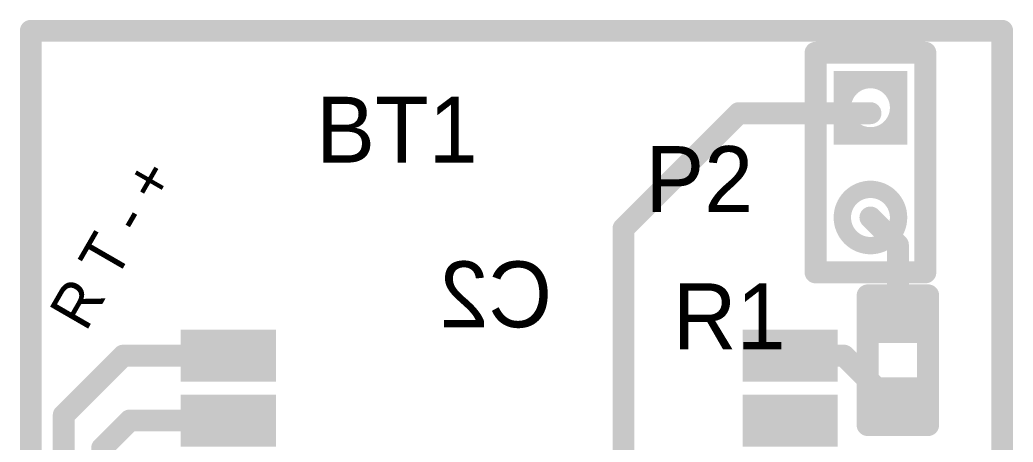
# Model space of a CAD drawing. Extents: x 93.9 to 116.8, y 42.7 to 80.
# Drawn here: x 93.85 to 116.84, y 70.24 to 80.01 of the extents above; entities that cross this region are included whole.
import ezdxf

# ---------------------------------------------------------------- set-up
doc = ezdxf.new("R2010")
doc.units = 0
for name, color, linetype in [('BOTTOMLAYER', 5, 'CONTINUOUS'), ('BOTTOMOVERLAY', 54, 'CONTINUOUS'), ('BOTTOMSOLDER', 6, 'CONTINUOUS'), ('KEEPOUTLAYER', 6, 'CONTINUOUS'), ('MULTILAYER', 9, 'CONTINUOUS'), ('TOPLAYER', 1, 'CONTINUOUS'), ('TOPOVERLAY', 2, 'CONTINUOUS'), ('TOPPASTE', 8, 'CONTINUOUS'), ('TOPSOLDER', 216, 'CONTINUOUS')]:
    doc.layers.add(name, color=color, linetype=linetype)

msp = doc.modelspace()

# ---------------------------------------------------------------- linework, layer by layer
at = {"layer": 'BOTTOMLAYER', "const_width": 0.299999}
for points in [[(112.938001, 78.727998), (112.938001, 77.228001)], [(114.137999, 78.727998), (114.137999, 77.228001)], [(114.287999, 78.577999), (112.788001, 78.577999)], [(114.287999, 77.378001), (112.788001, 77.378001)]]:
    msp.add_lwpolyline(points, dxfattribs=at)
for points in [[(112.938001, 77.978, 1), (114.137999, 77.978, 1)], [(112.938001, 75.438, 1), (114.137999, 75.438, 1)]]:
    msp.add_lwpolyline(points, format="xyb", close=True, dxfattribs=at)
at = {"layer": 'BOTTOMSOLDER', "const_width": 0.401599}
for points in [[(112.887201, 78.829598), (112.887201, 77.126402)], [(114.188799, 78.829598), (114.188799, 77.126402)], [(114.389598, 78.628799), (112.686401, 78.628799)], [(114.389598, 77.327201), (112.686401, 77.327201)]]:
    msp.add_lwpolyline(points, dxfattribs=at)
for points in [[(112.887201, 77.978, 1), (114.188799, 77.978, 1)], [(112.887201, 75.438, 1), (114.188799, 75.438, 1)]]:
    msp.add_lwpolyline(points, format="xyb", close=True, dxfattribs=at)
at = {"layer": 'KEEPOUTLAYER', "const_width": 0.508}
for points in [[(94.107, 42.926), (94.107, 79.756)], [(94.107, 79.756), (116.586, 79.756)], [(116.586, 42.926), (116.586, 79.756)]]:
    msp.add_lwpolyline(points, dxfattribs=at)
at = {"layer": 'KEEPOUTLAYER', "const_width": 0.254}
for points in [[(93.98, 79.756, 1), (94.234, 79.756, 1)], [(93.98, 79.756, 1), (94.234, 79.756, 1)], [(116.459, 79.756, 1), (116.713, 79.756, 1)], [(116.459, 79.756, 1), (116.713, 79.756, 1)]]:
    msp.add_lwpolyline(points, format="xyb", close=True, dxfattribs=at)
at = {"layer": 'MULTILAYER', "const_width": 0.299999}
for points in [[(112.938001, 78.727998), (112.938001, 77.228001)], [(114.137999, 78.727998), (114.137999, 77.228001)], [(114.287999, 78.577999), (112.788001, 78.577999)], [(114.287999, 77.378001), (112.788001, 77.378001)]]:
    msp.add_lwpolyline(points, dxfattribs=at)
for points in [[(112.938001, 77.978, 1), (114.137999, 77.978, 1)], [(112.938001, 75.438, 1), (114.137999, 75.438, 1)]]:
    msp.add_lwpolyline(points, format="xyb", close=True, dxfattribs=at)
at = {"layer": 'TOPLAYER'}
for points, const_width in [([(112.938001, 78.727998), (112.938001, 77.228001)], 0.299999), ([(114.137999, 78.727998), (114.137999, 77.228001)], 0.299999), ([(114.287999, 78.577999), (112.788001, 78.577999)], 0.299999), ([(107.823, 75.184), (110.49, 77.851)], 0.508), ([(110.49, 77.851), (113.538, 77.851)], 0.508), ([(114.287999, 77.378001), (112.788001, 77.378001)], 0.299999), ([(113.538, 75.438), (114.173, 74.803)], 0.508), ([(107.823, 61.468), (107.823, 75.184)], 0.508), ([(114.173, 73.035998), (114.173, 74.803)], 0.508), ([(113.9355, 73.435997), (113.9355, 72.635999)], 0.475), ([(114.4105, 73.435997), (114.4105, 72.635999)], 0.475), ([(114.648, 73.235998), (113.698, 73.235998)], 0.399999), ([(98.178976, 71.740951), (98.178976, 72.740949)], 1.000001), ([(99.178974, 71.740951), (99.178974, 72.740949)], 1.000001), ([(111.178975, 72.740949), (111.178975, 71.740951)], 1.000001), ([(112.178973, 72.740949), (112.178973, 71.740951)], 1.000001), ([(114.648, 72.835999), (113.698, 72.835999)], 0.399999), ([(99.678975, 72.49095), (97.678974, 72.49095)], 0.499999), ([(110.678973, 72.49095), (112.678975, 72.49095)], 0.499999), ([(94.869, 70.866), (96.24395, 72.24095)], 0.508), ([(96.24395, 72.24095), (98.678975, 72.24095)], 0.508), ([(111.678974, 72.24095), (112.92505, 72.24095)], 0.508), ([(112.92505, 72.24095), (113.930003, 71.235997)], 0.508), ([(99.678975, 71.990951), (97.678974, 71.990951)], 0.499999), ([(110.678973, 71.990951), (112.678975, 71.990951)], 0.499999), ([(98.178976, 70.240949), (98.178976, 71.240947)], 1.000001), ([(99.178974, 70.240949), (99.178974, 71.240947)], 1.000001), ([(111.178975, 71.240947), (111.178975, 70.240949)], 1.000001), ([(112.178973, 71.240947), (112.178973, 70.240949)], 1.000001), ([(113.9355, 71.635996), (113.9355, 70.835998)], 0.475), ([(114.4105, 71.635996), (114.4105, 70.835998)], 0.475), ([(114.648, 71.435996), (113.698, 71.435996)], 0.399999), ([(113.930003, 71.235997), (114.173, 71.235997)], 0.508), ([(94.869, 46.99), (94.869, 70.866)], 0.508), ([(99.678975, 70.990948), (97.678974, 70.990948)], 0.499999), ([(110.678973, 70.990948), (112.678975, 70.990948)], 0.499999), ([(114.648, 71.035997), (113.698, 71.035997)], 0.399999), ([(95.758, 70.104), (96.394948, 70.740948)], 0.508), ([(96.394948, 70.740948), (98.678975, 70.740948)], 0.508), ([(99.678975, 70.490949), (97.678974, 70.490949)], 0.499999), ([(110.678973, 70.490949), (112.678975, 70.490949)], 0.499999), ([(95.758, 47.625), (95.758, 70.104)], 0.508)]:
    msp.add_lwpolyline(points, dxfattribs=dict(at, const_width=const_width))
for points, const_width in [([(112.938001, 77.978, 1), (114.137999, 77.978, 1)], 0.299999), ([(110.363, 77.851, 1), (110.617, 77.851, 1)], 0.254), ([(110.363, 77.851, 1), (110.617, 77.851, 1)], 0.254), ([(113.411, 77.851, 1), (113.665, 77.851, 1)], 0.254), ([(112.938001, 75.438, 1), (114.137999, 75.438, 1)], 0.299999), ([(113.411, 75.438, 1), (113.665, 75.438, 1)], 0.254), ([(107.696, 75.184, 1), (107.95, 75.184, 1)], 0.254), ([(107.696, 75.184, 1), (107.95, 75.184, 1)], 0.254), ([(114.046, 74.803, 1), (114.3, 74.803, 1)], 0.254), ([(114.046, 74.803, 1), (114.3, 74.803, 1)], 0.254), ([(113.973, 73.035998, 1), (114.373, 73.035998, 1)], 0.399999), ([(114.046, 73.035998, 1), (114.3, 73.035998, 1)], 0.254), ([(98.428975, 72.24095, 1), (98.928974, 72.24095, 1)], 0.499999), ([(111.428974, 72.24095, 1), (111.928973, 72.24095, 1)], 0.499999), ([(96.11695, 72.24095, 1), (96.37095, 72.24095, 1)], 0.254), ([(96.11695, 72.24095, 1), (96.37095, 72.24095, 1)], 0.254), ([(98.551975, 72.24095, 1), (98.805975, 72.24095, 1)], 0.254), ([(111.551974, 72.24095, 1), (111.805974, 72.24095, 1)], 0.254), ([(112.79805, 72.24095, 1), (113.05205, 72.24095, 1)], 0.254), ([(112.79805, 72.24095, 1), (113.05205, 72.24095, 1)], 0.254), ([(113.803003, 71.235997, 1), (114.057003, 71.235997, 1)], 0.254), ([(113.803003, 71.235997, 1), (114.057003, 71.235997, 1)], 0.254), ([(113.973, 71.235997, 1), (114.373, 71.235997, 1)], 0.399999), ([(114.046, 71.235997, 1), (114.3, 71.235997, 1)], 0.254), ([(94.742, 70.866, 1), (94.996, 70.866, 1)], 0.254), ([(94.742, 70.866, 1), (94.996, 70.866, 1)], 0.254), ([(98.428975, 70.740948, 1), (98.928974, 70.740948, 1)], 0.499999), ([(111.428974, 70.740948, 1), (111.928973, 70.740948, 1)], 0.499999), ([(96.267948, 70.740948, 1), (96.521948, 70.740948, 1)], 0.254), ([(96.267948, 70.740948, 1), (96.521948, 70.740948, 1)], 0.254), ([(98.551975, 70.740948, 1), (98.805975, 70.740948, 1)], 0.254), ([(95.631, 70.104, 1), (95.885, 70.104, 1)], 0.254), ([(95.631, 70.104, 1), (95.885, 70.104, 1)], 0.254)]:
    msp.add_lwpolyline(points, format="xyb", close=True, dxfattribs=dict(at, const_width=const_width))
at = {"layer": 'TOPOVERLAY', "const_width": 0.508}
for points in [[(112.268, 79.248), (114.808, 79.248)], [(112.268, 74.168), (112.268, 79.248)], [(114.808, 74.168), (114.808, 79.248)], [(112.268, 74.168), (114.808, 74.168)], [(113.472999, 73.635997), (114.873001, 73.635997)], [(113.472999, 70.635998), (113.472999, 73.635997)], [(114.873001, 70.635998), (114.873001, 73.635997)], [(113.472999, 70.635998), (114.873001, 70.635998)]]:
    msp.add_lwpolyline(points, dxfattribs=at)
at = {"layer": 'TOPOVERLAY', "const_width": 0.254}
for points in [[(112.141, 79.248, 1), (112.395, 79.248, 1)], [(112.141, 79.248, 1), (112.395, 79.248, 1)], [(114.681, 79.248, 1), (114.935, 79.248, 1)], [(114.681, 79.248, 1), (114.935, 79.248, 1)], [(112.141, 74.168, 1), (112.395, 74.168, 1)], [(112.141, 74.168, 1), (112.395, 74.168, 1)], [(114.681, 74.168, 1), (114.935, 74.168, 1)], [(114.681, 74.168, 1), (114.935, 74.168, 1)], [(113.345999, 73.635997, 1), (113.599999, 73.635997, 1)], [(113.345999, 73.635997, 1), (113.599999, 73.635997, 1)], [(114.746001, 73.635997, 1), (115.000001, 73.635997, 1)], [(114.746001, 73.635997, 1), (115.000001, 73.635997, 1)], [(113.345999, 70.635998, 1), (113.599999, 70.635998, 1)], [(113.345999, 70.635998, 1), (113.599999, 70.635998, 1)], [(114.746001, 70.635998, 1), (115.000001, 70.635998, 1)], [(114.746001, 70.635998, 1), (115.000001, 70.635998, 1)]]:
    msp.add_lwpolyline(points, format="xyb", close=True, dxfattribs=at)
at = {"layer": 'TOPPASTE'}
for points, const_width in [([(113.9355, 73.435997), (113.9355, 72.635999)], 0.475), ([(114.4105, 73.435997), (114.4105, 72.635999)], 0.475), ([(114.648, 73.235998), (113.698, 73.235998)], 0.399999), ([(98.178976, 71.740951), (98.178976, 72.740949)], 1.000001), ([(99.178974, 71.740951), (99.178974, 72.740949)], 1.000001), ([(111.178975, 72.740949), (111.178975, 71.740951)], 1.000001), ([(112.178973, 72.740949), (112.178973, 71.740951)], 1.000001), ([(114.648, 72.835999), (113.698, 72.835999)], 0.399999), ([(99.678975, 72.49095), (97.678974, 72.49095)], 0.499999), ([(110.678973, 72.49095), (112.678975, 72.49095)], 0.499999), ([(99.678975, 71.990951), (97.678974, 71.990951)], 0.499999), ([(110.678973, 71.990951), (112.678975, 71.990951)], 0.499999), ([(98.178976, 70.240949), (98.178976, 71.240947)], 1.000001), ([(99.178974, 70.240949), (99.178974, 71.240947)], 1.000001), ([(111.178975, 71.240947), (111.178975, 70.240949)], 1.000001), ([(112.178973, 71.240947), (112.178973, 70.240949)], 1.000001), ([(113.9355, 71.635996), (113.9355, 70.835998)], 0.475), ([(114.4105, 71.635996), (114.4105, 70.835998)], 0.475), ([(114.648, 71.435996), (113.698, 71.435996)], 0.399999), ([(99.678975, 70.990948), (97.678974, 70.990948)], 0.499999), ([(110.678973, 70.990948), (112.678975, 70.990948)], 0.499999), ([(114.648, 71.035997), (113.698, 71.035997)], 0.399999), ([(99.678975, 70.490949), (97.678974, 70.490949)], 0.499999), ([(110.678973, 70.490949), (112.678975, 70.490949)], 0.499999)]:
    msp.add_lwpolyline(points, dxfattribs=dict(at, const_width=const_width))
for points, const_width in [([(113.973, 73.035998, 1), (114.373, 73.035998, 1)], 0.399999), ([(98.428975, 72.24095, 1), (98.928974, 72.24095, 1)], 0.499999), ([(111.428974, 72.24095, 1), (111.928973, 72.24095, 1)], 0.499999), ([(113.973, 71.235997, 1), (114.373, 71.235997, 1)], 0.399999), ([(98.428975, 70.740948, 1), (98.928974, 70.740948, 1)], 0.499999), ([(111.428974, 70.740948, 1), (111.928973, 70.740948, 1)], 0.499999)]:
    msp.add_lwpolyline(points, format="xyb", close=True, dxfattribs=dict(at, const_width=const_width))
at = {"layer": 'TOPSOLDER'}
for points, const_width in [([(112.887201, 78.829598), (112.887201, 77.126402)], 0.401599), ([(114.188799, 78.829598), (114.188799, 77.126402)], 0.401599), ([(114.389598, 78.628799), (112.686401, 78.628799)], 0.401599), ([(114.389598, 77.327201), (112.686401, 77.327201)], 0.401599), ([(113.8847, 73.537597), (113.8847, 72.534399)], 0.5766), ([(114.4613, 73.537597), (114.4613, 72.534399)], 0.5766), ([(98.128176, 71.639351), (98.128176, 72.842549)], 1.101601), ([(99.229774, 71.639351), (99.229774, 72.842549)], 1.101601), ([(111.128175, 72.842549), (111.128175, 71.639351)], 1.101601), ([(112.229773, 72.842549), (112.229773, 71.639351)], 1.101601), ([(114.7496, 73.286798), (113.5964, 73.286798)], 0.501599), ([(114.7496, 72.785199), (113.5964, 72.785199)], 0.501599), ([(99.780575, 72.54175), (97.577374, 72.54175)], 0.601599), ([(110.577373, 72.54175), (112.780575, 72.54175)], 0.601599), ([(99.780575, 71.940151), (97.577374, 71.940151)], 0.601599), ([(110.577373, 71.940151), (112.780575, 71.940151)], 0.601599), ([(113.8847, 71.737596), (113.8847, 70.734398)], 0.5766), ([(114.4613, 71.737596), (114.4613, 70.734398)], 0.5766), ([(98.128176, 70.139349), (98.128176, 71.342547)], 1.101601), ([(99.229774, 70.139349), (99.229774, 71.342547)], 1.101601), ([(111.128175, 71.342547), (111.128175, 70.139349)], 1.101601), ([(112.229773, 71.342547), (112.229773, 70.139349)], 1.101601), ([(114.7496, 71.486796), (113.5964, 71.486796)], 0.501599), ([(99.780575, 71.041748), (97.577374, 71.041748)], 0.601599), ([(110.577373, 71.041748), (112.780575, 71.041748)], 0.601599), ([(114.7496, 70.985197), (113.5964, 70.985197)], 0.501599), ([(99.780575, 70.440149), (97.577374, 70.440149)], 0.601599), ([(110.577373, 70.440149), (112.780575, 70.440149)], 0.601599), ([(98.128176, 68.63935), (98.128176, 69.842548)], 1.101601), ([(99.229774, 68.63935), (99.229774, 69.842548)], 1.101601), ([(111.128175, 69.842548), (111.128175, 68.63935)], 1.101601), ([(112.229773, 69.842548), (112.229773, 68.63935)], 1.101601)]:
    msp.add_lwpolyline(points, dxfattribs=dict(at, const_width=const_width))
for points, const_width in [([(112.887201, 77.978, 1), (114.188799, 77.978, 1)], 0.401599), ([(112.887201, 75.438, 1), (114.188799, 75.438, 1)], 0.401599), ([(113.9222, 73.035998, 1), (114.4238, 73.035998, 1)], 0.501599), ([(98.378175, 72.24095, 1), (98.979774, 72.24095, 1)], 0.601599), ([(111.378175, 72.24095, 1), (111.979773, 72.24095, 1)], 0.601599), ([(113.9222, 71.235997, 1), (114.4238, 71.235997, 1)], 0.501599), ([(98.378175, 70.740948, 1), (98.979774, 70.740948, 1)], 0.601599), ([(111.378175, 70.740948, 1), (111.979773, 70.740948, 1)], 0.601599)]:
    msp.add_lwpolyline(points, format="xyb", close=True, dxfattribs=dict(at, const_width=const_width))

# ---------------------------------------------------------------- texts
at = {"layer": 'BOTTOMOVERLAY', "text_generation_flag": 2}
msp.add_text('C2', height=1.524, rotation=360, dxfattribs=at).set_placement((106.172, 72.898))
at = {"layer": 'TOPLAYER'}
msp.add_text('R T - +', height=1.016, rotation=60, dxfattribs=at).set_placement((95.377, 72.771))
at = {"layer": 'TOPOVERLAY'}
for s, p in [('BT1', (100.711, 76.708)), ('P2', (108.331, 75.565)), ('R1', (108.966, 72.39))]:
    msp.add_text(s, height=1.524, dxfattribs=at).set_placement(p)

doc.saveas('drawing.dxf')
